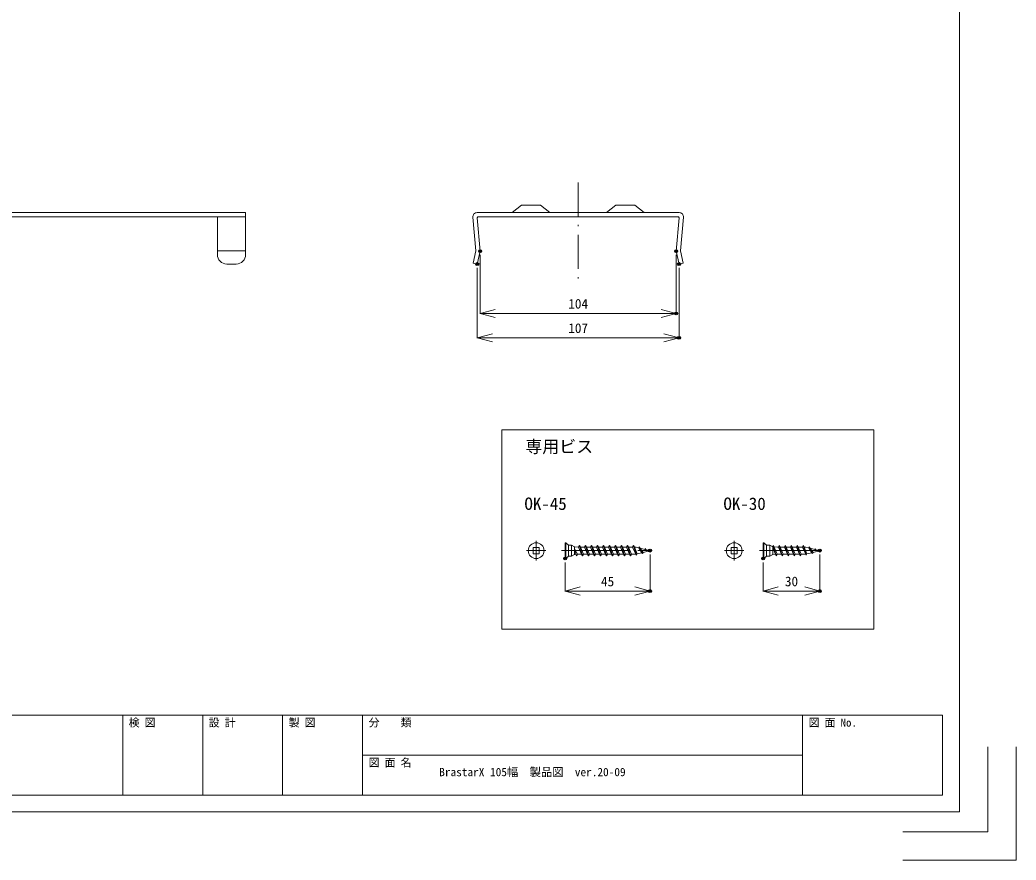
# Model space of a CAD drawing. Units: millimetres, scale not verified. Extents: x -630 to 630, y -1503 to 1503.
# Drawn here: x 102 to 630, y -454 to -8 of the extents above; entities that cross this region are included whole.
import ezdxf
from ezdxf.enums import TextEntityAlignment as Align

# ---------------------------------------------------------------- set-up
doc = ezdxf.new("R2010")
doc.units = ezdxf.units.MM
doc.header["$LTSCALE"] = 3
doc.header["$PDMODE"] = 32
doc.header["$PDSIZE"] = 1.5
doc.linetypes.add('CHAIN', pattern=[18.5, 12, -1.5, 3.5, -1.5])
doc.linetypes.add('DASHED_DOTTED', pattern=[9.25, 6, -1.5, 0.25, -1.5])
doc.layers.add('0-2_Defpoints', color=7, linetype='Continuous')
doc.layers.add('0-E_0 @ 1', color=7, linetype='Continuous')
for name, color, linetype, lineweight in [('0-4_レイヤ0', 2, 'Continuous', 18), ('0-B_枠_印刷なし', 3, 'Continuous', 18), ('0-F_0', 4, 'Continuous', 5), ('1-0_レイヤ15', 2, 'Continuous', 18)]:
    doc.layers.add(name, color=color, linetype=linetype, lineweight=lineweight)
doc.styles.add('ＭＳ ゴシック', font='')
doc.styles.get('ＭＳ ゴシック').set_extended_font_data('MS Gothic')

# ---------------------------------------------------------------- blocks, each defined once
blk = doc.blocks.new('_Open30')
at = {"layer": '0-F_0', "color": 7}
blk.add_line((0, 0), (-1, 0), dxfattribs=at)
blk.add_lwpolyline([(-1, 0.2679), (0, 0), (-1, -0.2679)], dxfattribs=at)
blk = doc.blocks.new('D321')
at = {"layer": '0-2_Defpoints'}
for p in [(1102.742, 1386.086), (1209.742, 1386.086), (1209.742, 1346.984)]:
    blk.add_point(p, dxfattribs=at)
at = {"layer": '0-F_0', "lineweight": 18}
for p, q in [((1102.742, 1384.086), (1102.742, 1346.804)), ((1209.742, 1384.086), (1209.742, 1346.804)), ((1110.742, 1346.984), (1201.742, 1346.984))]:
    blk.add_line(p, q, dxfattribs=at)
at = {"layer": '0-F_0', "xscale": 8, "yscale": 8, "rotation": 180}
blk.add_blockref('_Open30', (1102.742, 1346.984), dxfattribs=at)
at = {"layer": '0-F_0', "xscale": 8, "yscale": 8}
blk.add_blockref('_Open30', (1209.742, 1346.984), dxfattribs=at)
at = {"layer": '0-F_0', "color": 7, "style": 'ＭＳ ゴシック'}
blk.add_text('107', height=5.132, dxfattribs=at).set_placement((1150.992, 1347.984), align=Align.BOTTOM_LEFT)
blk = doc.blocks.new('D315')
at = {"layer": '0-2_Defpoints'}
for p in [(1104.242, 1392.964), (1208.242, 1392.964), (1208.242, 1359.913)]:
    blk.add_point(p, dxfattribs=at)
at = {"layer": '0-F_0', "lineweight": 18}
for p, q in [((1104.242, 1390.964), (1104.242, 1359.733)), ((1208.242, 1390.964), (1208.242, 1359.733)), ((1112.242, 1359.913), (1200.242, 1359.913))]:
    blk.add_line(p, q, dxfattribs=at)
at = {"layer": '0-F_0', "xscale": 8, "yscale": 8, "rotation": 180}
blk.add_blockref('_Open30', (1104.242, 1359.913), dxfattribs=at)
at = {"layer": '0-F_0', "xscale": 8, "yscale": 8}
blk.add_blockref('_Open30', (1208.242, 1359.913), dxfattribs=at)
at = {"layer": '0-F_0', "color": 7, "style": 'ＭＳ ゴシック'}
blk.add_text('104', height=5.132, dxfattribs=at).set_placement((1150.992, 1360.913), align=Align.BOTTOM_LEFT)
blk = doc.blocks.new('D358')
at = {"layer": '0-2_Defpoints'}
for p in [(1194.37, 1234.114), (1149.37, 1229.914), (1194.37, 1212.702)]:
    blk.add_point(p, dxfattribs=at)
at = {"layer": '0-F_0', "lineweight": 18}
for p, q in [((1194.37, 1232.114), (1194.37, 1212.522)), ((1149.37, 1227.914), (1149.37, 1212.522)), ((1157.37, 1212.702), (1186.37, 1212.702))]:
    blk.add_line(p, q, dxfattribs=at)
at = {"layer": '0-F_0', "xscale": 8, "yscale": 8, "rotation": 180}
blk.add_blockref('_Open30', (1149.37, 1212.702), dxfattribs=at)
at = {"layer": '0-F_0', "xscale": 8, "yscale": 8}
blk.add_blockref('_Open30', (1194.37, 1212.702), dxfattribs=at)
at = {"layer": '0-F_0', "color": 7, "style": 'ＭＳ ゴシック'}
blk.add_text('45', height=5.132, dxfattribs=at).set_placement((1168.37, 1213.702), align=Align.BOTTOM_LEFT)
blk = doc.blocks.new('D357')
at = {"layer": '0-2_Defpoints'}
for p in [(1284.404, 1234.114), (1254.404, 1229.914), (1284.404, 1212.702)]:
    blk.add_point(p, dxfattribs=at)
at = {"layer": '0-F_0', "lineweight": 18}
for p, q in [((1284.404, 1232.114), (1284.404, 1212.522)), ((1254.404, 1227.914), (1254.404, 1212.522)), ((1262.404, 1212.702), (1276.404, 1212.702))]:
    blk.add_line(p, q, dxfattribs=at)
at = {"layer": '0-F_0', "xscale": 8, "yscale": 8, "rotation": 180}
blk.add_blockref('_Open30', (1254.404, 1212.702), dxfattribs=at)
at = {"layer": '0-F_0', "xscale": 8, "yscale": 8}
blk.add_blockref('_Open30', (1284.404, 1212.702), dxfattribs=at)
at = {"layer": '0-F_0', "color": 7, "style": 'ＭＳ ゴシック'}
blk.add_text('30', height=5.132, dxfattribs=at).set_placement((1265.904, 1213.702), align=Align.BOTTOM_LEFT)

msp = doc.modelspace()

# ---------------------------------------------------------------- linework, layer by layer
at = {"layer": '0-4_レイヤ0', "color": 4, "linetype": 'CHAIN'}
for p, q in [((375.441, -284.38), (375.441, -294.78)), ((480.474, -284.38), (480.474, -294.78)), ((380.641, -289.58), (370.241, -289.58)), ((388.813, -289.58), (437.005, -289.58)), ((485.674, -289.58), (475.274, -289.58)), ((493.847, -289.58), (527.038, -289.58))]:
    msp.add_line(p, q, dxfattribs=at)
at = {"layer": '0-4_レイヤ0'}
for p, q in [((390.861, -285.38), (390.861, -293.78)), ((391.261, -285.38), (390.861, -285.38)), ((391.261, -293.78), (391.261, -285.38)), ((392.511, -286.63), (394.267, -286.63)), ((394.267, -286.63), (395.814, -287.523)), ((397.368, -291.43), (395.849, -288.675)), ((396.442, -291.525), (395.849, -288.675)), ((395.861, -287.55), (395.861, -291.61)), ((398.043, -287.707), (395.861, -287.55)), ((395.861, -287.55), (395.861, -291.61)), ((398.468, -286.88), (397.977, -287.73)), ((397.977, -287.73), (399.567, -291.43)), ((398.468, -286.88), (398.958, -287.73)), ((400.058, -292.28), (398.468, -286.88)), ((398.958, -287.73), (400.548, -291.43)), ((401.157, -287.73), (398.958, -287.73)), ((401.648, -286.88), (401.157, -287.73)), ((401.157, -287.73), (402.747, -291.43)), ((401.648, -286.88), (402.138, -287.73)), ((403.238, -292.28), (401.648, -286.88)), ((402.138, -287.73), (403.728, -291.43)), ((404.337, -287.73), (402.138, -287.73)), ((404.828, -286.88), (404.337, -287.73)), ((404.337, -287.73), (405.927, -291.43)), ((404.828, -286.88), (405.318, -287.73)), ((406.418, -292.28), (404.828, -286.88)), ((405.318, -287.73), (406.908, -291.43)), ((407.517, -287.73), (405.318, -287.73)), ((408.008, -286.88), (407.517, -287.73)), ((407.517, -287.73), (409.107, -291.43)), ((408.008, -286.88), (408.498, -287.73)), ((409.598, -292.28), (408.008, -286.88)), ((408.498, -287.73), (410.088, -291.43)), ((410.697, -287.73), (408.498, -287.73)), ((411.188, -286.88), (410.697, -287.73)), ((410.697, -287.73), (412.287, -291.43)), ((411.188, -286.88), (411.678, -287.73)), ((412.778, -292.28), (411.188, -286.88)), ((411.678, -287.73), (413.268, -291.43)), ((413.877, -287.73), (411.678, -287.73)), ((414.368, -286.88), (413.877, -287.73)), ((413.877, -287.73), (415.467, -291.43)), ((414.368, -286.88), (414.858, -287.73)), ((415.958, -292.28), (414.368, -286.88)), ((414.858, -287.73), (416.448, -291.43)), ((417.057, -287.73), (414.858, -287.73)), ((417.548, -286.88), (417.057, -287.73)), ((417.057, -287.73), (418.647, -291.43)), ((417.548, -286.88), (418.038, -287.73)), ((419.138, -292.28), (417.548, -286.88)), ((418.038, -287.73), (419.628, -291.43)), ((420.237, -287.73), (418.038, -287.73)), ((420.728, -286.88), (420.237, -287.73)), ((420.237, -287.73), (421.827, -291.43)), ((420.728, -286.88), (421.218, -287.73)), ((422.318, -292.28), (420.728, -286.88)), ((421.218, -287.73), (422.808, -291.43)), ((423.417, -287.73), (421.218, -287.73)), ((423.908, -286.88), (423.417, -287.73)), ((423.417, -287.73), (425.007, -291.43)), ((423.908, -286.88), (424.398, -287.73)), ((425.498, -292.28), (423.908, -286.88)), ((424.398, -287.73), (425.988, -291.43)), ((426.597, -287.73), (424.398, -287.73)), ((427.088, -286.88), (426.597, -287.73)), ((426.597, -287.73), (428.391, -291.43)), ((427.088, -286.88), (427.578, -287.73)), ((428.678, -291.926), (427.088, -286.88)), ((428.441, -287.73), (427.578, -287.73)), ((427.578, -287.73), (429.053, -291.277)), ((429.968, -288.11), (428.441, -287.73)), ((430.268, -287.592), (429.968, -288.11)), ((429.968, -288.11), (431.556, -290.653)), ((430.268, -287.592), (430.668, -288.285)), ((431.858, -291.175), (430.268, -287.592)), ((433.162, -288.907), (430.668, -288.285)), ((430.668, -288.285), (432.261, -290.477)), ((431.858, -291.175), (432.261, -290.477)), ((432.261, -290.477), (434.893, -289.821)), ((433.448, -288.411), (433.162, -288.907)), ((433.162, -288.907), (434.893, -289.821)), ((433.448, -288.411), (433.83, -289.073)), ((433.83, -289.073), (435.231, -289.737)), ((434.893, -289.821), (433.83, -289.073)), ((435.038, -290.071), (434.893, -289.821)), ((435.038, -290.071), (435.231, -289.737)), ((495.894, -285.38), (495.894, -293.78)), ((496.294, -285.38), (495.894, -285.38)), ((496.294, -293.78), (496.294, -285.38)), ((497.544, -286.63), (499.301, -286.63)), ((499.301, -286.63), (499.301, -292.53)), ((499.301, -286.63), (500.894, -287.55)), ((500.894, -288.111), (502.321, -291.43)), ((501.221, -286.88), (501.712, -287.73)), ((502.811, -292.28), (501.221, -286.88)), ((501.712, -287.73), (503.302, -291.43)), ((504.401, -286.88), (503.911, -287.73)), ((503.911, -287.73), (505.501, -291.43)), ((504.401, -286.88), (504.892, -287.73)), ((505.991, -292.28), (504.401, -286.88)), ((504.892, -287.73), (506.482, -291.43)), ((507.091, -287.73), (504.892, -287.73)), ((507.581, -286.88), (507.091, -287.73)), ((507.091, -287.73), (508.681, -291.43)), ((507.581, -286.88), (508.072, -287.73)), ((509.171, -292.28), (507.581, -286.88)), ((508.072, -287.73), (509.662, -291.43)), ((510.271, -287.73), (508.072, -287.73)), ((510.761, -286.88), (510.271, -287.73)), ((510.271, -287.73), (511.861, -291.43)), ((510.761, -286.88), (511.252, -287.73)), ((512.351, -292.28), (510.761, -286.88)), ((511.252, -287.73), (512.842, -291.43)), ((513.451, -287.73), (511.252, -287.73)), ((513.941, -286.88), (513.451, -287.73)), ((513.451, -287.73), (515.041, -291.43)), ((513.941, -286.88), (514.432, -287.73)), ((515.531, -292.28), (513.941, -286.88)), ((514.432, -287.73), (516.022, -291.43)), ((516.631, -287.73), (514.432, -287.73)), ((517.121, -286.88), (516.631, -287.73)), ((516.631, -287.73), (518.425, -291.43)), ((517.121, -286.88), (517.612, -287.73)), ((518.711, -291.926), (517.121, -286.88)), ((518.474, -287.73), (517.612, -287.73)), ((517.612, -287.73), (519.086, -291.277)), ((520.002, -288.11), (518.474, -287.73)), ((520.301, -287.592), (520.002, -288.11)), ((520.002, -288.11), (521.59, -290.653)), ((520.301, -287.592), (520.701, -288.285)), ((521.891, -291.175), (520.301, -287.592)), ((523.195, -288.907), (520.701, -288.285)), ((520.701, -288.285), (522.294, -290.477)), ((521.891, -291.175), (522.294, -290.477)), ((522.294, -290.477), (524.927, -289.821)), ((523.481, -288.411), (523.195, -288.907)), ((523.195, -288.907), (524.927, -289.821)), ((523.481, -288.411), (523.864, -289.073)), ((523.864, -289.073), (525.265, -289.737)), ((524.927, -289.821), (523.864, -289.073)), ((525.071, -290.071), (524.927, -289.821)), ((525.071, -290.071), (525.265, -289.737)), ((390.861, -293.78), (391.261, -293.78)), ((391.261, -293.78), (392.511, -292.53)), ((394.267, -292.53), (392.511, -292.53)), ((396.442, -291.525), (395.861, -291.61)), ((396.878, -292.28), (396.442, -291.525)), ((396.878, -292.28), (397.368, -291.43)), ((399.567, -291.43), (397.368, -291.43)), ((400.058, -292.28), (399.567, -291.43)), ((400.058, -292.28), (400.548, -291.43)), ((402.747, -291.43), (400.548, -291.43)), ((403.238, -292.28), (402.747, -291.43)), ((403.238, -292.28), (403.728, -291.43)), ((405.927, -291.43), (403.728, -291.43)), ((406.418, -292.28), (405.927, -291.43)), ((406.418, -292.28), (406.908, -291.43)), ((409.107, -291.43), (406.908, -291.43)), ((409.598, -292.28), (409.107, -291.43)), ((409.598, -292.28), (410.088, -291.43)), ((412.287, -291.43), (410.088, -291.43)), ((412.778, -292.28), (412.287, -291.43)), ((412.778, -292.28), (413.268, -291.43)), ((415.467, -291.43), (413.268, -291.43)), ((415.958, -292.28), (415.467, -291.43)), ((415.958, -292.28), (416.448, -291.43)), ((418.647, -291.43), (416.448, -291.43)), ((419.138, -292.28), (418.647, -291.43)), ((419.138, -292.28), (419.628, -291.43)), ((421.827, -291.43), (419.628, -291.43)), ((422.318, -292.28), (421.827, -291.43)), ((422.318, -292.28), (422.808, -291.43)), ((425.007, -291.43), (422.808, -291.43)), ((425.498, -292.28), (425.007, -291.43)), ((425.498, -292.28), (425.988, -291.43)), ((427.852, -291.43), (425.988, -291.43)), ((431.858, -291.175), (431.556, -290.653)), ((495.894, -293.78), (496.294, -293.78)), ((496.294, -293.78), (497.544, -292.53)), ((499.301, -292.53), (497.544, -292.53)), ((499.301, -292.53), (500.894, -291.61)), ((502.128, -291.43), (500.894, -291.61)), ((502.321, -291.43), (502.128, -291.43)), ((502.811, -292.28), (502.321, -291.43)), ((502.811, -292.28), (503.302, -291.43)), ((505.501, -291.43), (503.302, -291.43)), ((505.991, -292.28), (505.501, -291.43)), ((505.991, -292.28), (506.482, -291.43)), ((508.681, -291.43), (506.482, -291.43)), ((509.171, -292.28), (508.681, -291.43)), ((509.171, -292.28), (509.662, -291.43)), ((511.861, -291.43), (509.662, -291.43)), ((512.351, -292.28), (511.861, -291.43)), ((512.351, -292.28), (512.842, -291.43)), ((515.041, -291.43), (512.842, -291.43)), ((515.531, -292.28), (515.041, -291.43)), ((515.531, -292.28), (516.022, -291.43)), ((517.886, -291.43), (516.022, -291.43)), ((521.891, -291.175), (521.59, -290.653))]:
    msp.add_line(p, q, dxfattribs=at)
for points in [[(373.791, -287.93), (373.791, -291.23), (377.091, -291.23), (377.091, -287.93)], [(478.824, -287.93), (478.824, -291.23), (482.124, -291.23), (482.124, -287.93)]]:
    msp.add_lwpolyline(points, close=True, dxfattribs=at)
for points in [[(391.261, -285.38), (392.511, -286.63), (392.511, -292.53)], [(394.267, -286.63), (394.267, -292.53), (395.814, -291.636)], [(435.231, -289.737), (435.861, -289.58), (433.83, -289.073)], [(496.294, -285.38), (497.544, -286.63), (497.544, -292.53)], [(501.221, -286.88), (500.894, -287.446), (500.894, -291.61)], [(503.911, -287.73), (503.396, -287.73), (501.639, -287.603)], [(525.265, -289.737), (525.894, -289.58), (523.864, -289.073)], [(428.678, -291.926), (428.391, -291.43), (427.852, -291.43)], [(428.678, -291.926), (429.053, -291.277), (431.556, -290.653)], [(518.711, -291.926), (518.425, -291.43), (517.886, -291.43)], [(518.711, -291.926), (519.086, -291.277), (521.59, -290.653)]]:
    msp.add_lwpolyline(points, dxfattribs=at)
for centre in [(375.441, -289.58), (480.474, -289.58)]:
    msp.add_circle(centre, 4.2, dxfattribs=at)
for centre, start, end in [((395.914, -287.35), 240, 270), ((395.914, -291.81), 90, 120)]:
    msp.add_arc(centre, 0.2, start, end, dxfattribs=at)
at = {"layer": '0-B_枠_印刷なし'}
for p, q in [((615, -438.653), (615, -393.653)), ((570, -438.653), (615, -438.653))]:
    msp.add_line(p, q, dxfattribs=at)
msp.add_lwpolyline([(570, -453.653), (630, -453.653), (630, -393.653)], dxfattribs=at)
at = {"layer": '0-F_0', "linetype": 'DASHED_DOTTED', "lineweight": 18}
msp.add_line((397.733, -94.346), (397.733, -148.29), dxfattribs=at)
at = {"layer": '0-F_0'}
for p, q in [((221.349, -110.307), (-68.651, -110.307)), ((344.158, -110.307), (451.308, -110.307)), ((362.733, -110.307), (367.733, -106.307)), ((377.733, -106.307), (367.733, -106.307)), ((377.733, -106.307), (382.733, -110.307)), ((417.733, -106.307), (412.733, -110.307)), ((417.733, -106.307), (427.733, -106.307)), ((432.733, -110.307), (427.733, -106.307)), ((206.349, -112.607), (-68.651, -112.607)), ((206.349, -132.607), (206.349, -112.607)), ((221.349, -112.607), (206.349, -112.607)), ((341.867, -112.805), (343.405, -130.611)), ((345.733, -130.73), (344.235, -113.15)), ((450.733, -112.607), (344.733, -112.607)), ((449.733, -130.73), (451.231, -113.15)), ((453.6, -112.805), (452.062, -130.611)), ((206.349, -130.566), (221.349, -130.566)), ((341.986, -137.117), (343.405, -130.611)), ((344.233, -137.607), (345.733, -130.73)), ((451.233, -137.607), (449.733, -130.73)), ((453.48, -137.117), (452.062, -130.611)), ((341.986, -137.117), (344.233, -137.607)), ((453.48, -137.117), (451.233, -137.607)), ((211.349, -137.607), (216.349, -137.607))]:
    msp.add_line(p, q, dxfattribs=at)
msp.add_lwpolyline([(221.349, -110.307), (221.349, -112.607), (221.349, -132.607)], dxfattribs=at)
msp.add_lwpolyline([(357.229, -225.531), (554.596, -225.531), (554.596, -331.236), (357.229, -331.236)], close=True, dxfattribs=at)
for centre, radius, start, end in [((344.158, -112.607), 2.3, 90, 184.93688), ((451.308, -112.607), 2.3, 355.06312, 90), ((344.733, -113.107), 0.5, 90, 184.87104), ((450.733, -113.107), 0.5, 355.12896, 90), ((211.349, -132.607), 5, 180, 270), ((216.349, -132.607), 5, 270, 0)]:
    msp.add_arc(centre, radius, start, end, dxfattribs=at)
at = {"layer": '1-0_レイヤ15'}
for p, q in [((591, -376.727), (-591, -376.727)), ((156.129, -376.727), (156.129, -419.153)), ((198.556, -376.727), (198.556, -419.153)), ((240.982, -376.727), (240.982, -419.153)), ((283.409, -376.727), (283.409, -419.153)), ((516.754, -376.727), (516.754, -419.153)), ((591, -376.727), (591, -419.153)), ((516.754, -397.94), (283.409, -397.94)), ((591, -419.153), (-591, -419.153))]:
    msp.add_line(p, q, dxfattribs=at)
msp.add_lwpolyline([(600, 411.847), (600, -428.153), (-600, -428.153)], dxfattribs=at)

# ---------------------------------------------------------------- block references
at = {"layer": '0-E_0 @ 1'}
for name in ['D315', 'D321', 'D358', 'D357']:
    msp.add_blockref(name, (-758.509, -1523.694), dxfattribs=at)

# ---------------------------------------------------------------- texts
at = {"layer": '0-F_0', "color": 7, "style": 'ＭＳ ゴシック'}
for s, height, p in [('専用ビス', 6.598, (369.684, -239.664)), ('OK-45', 6.598, (369.216, -269.972)), ('OK-30', 6.598, (474.772, -269.972)), ('BrastarX 105幅\u3000製品図\u3000ver.20-09', 4.399, (324.045, -410.503))]:
    msp.add_text(s, height=height, dxfattribs=at).set_placement(p, align=Align.BOTTOM_LEFT)
at = {"layer": '1-0_レイヤ15', "color": 7, "style": 'ＭＳ ゴシック'}
for s, p in [('検', (159.311, -384.158)), ('図', (167.797, -384.158)), ('設', (201.738, -384.158)), ('計', (210.224, -384.158)), ('製', (244.165, -384.158)), ('図', (252.65, -384.158)), ('分', (286.591, -384.158)), ('類', (303.562, -384.158)), ('図', (519.936, -384.158)), ('面', (528.421, -384.158)), ('No.', (536.907, -384.158)), ('図', (286.591, -405.371)), ('面', (295.076, -405.371)), ('名', (303.562, -405.371))]:
    msp.add_text(s, height=4.246, dxfattribs=at).set_placement(p, align=Align.BOTTOM_LEFT)

doc.saveas('drawing.dxf')
